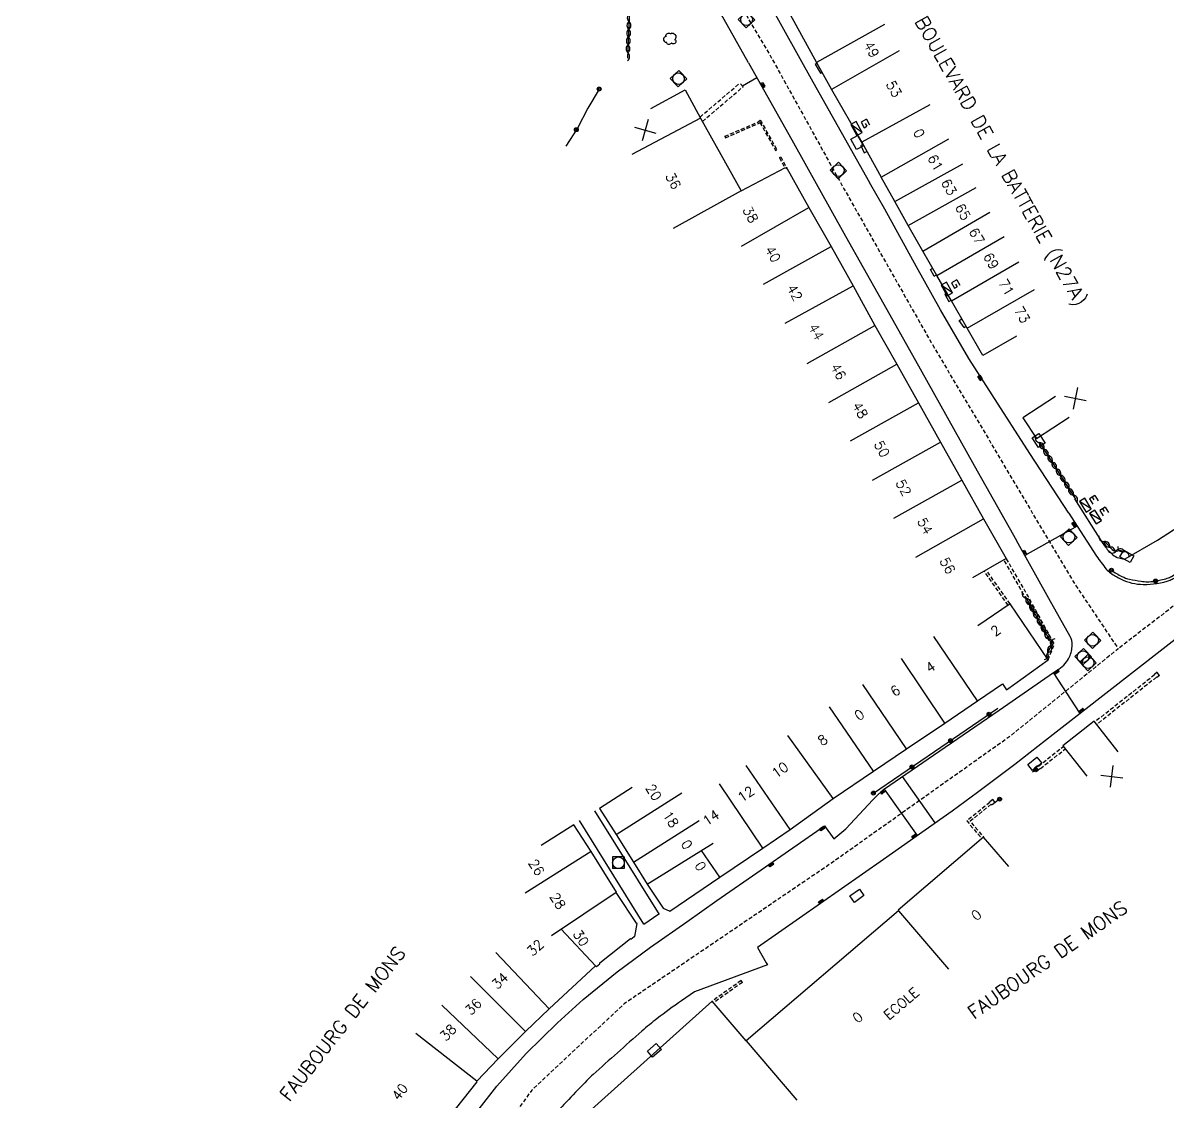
# Model space of a CAD drawing. Header units: millimetres. Extents: x 146000 to 146925, y 142000 to 143001.
# Drawn here: x 146390.3 to 146537.4, y 142613.9 to 142752.6 of the extents above; entities that cross this region are included whole.
import ezdxf
from ezdxf.enums import TextEntityAlignment as Align

# ---------------------------------------------------------------- set-up
doc = ezdxf.new("R2010")
doc.units = ezdxf.units.MM
doc.linetypes.add('DASHED', pattern=[0.75, 0.5, -0.25])
doc.layers.get('0').update_dxf_attribs({"linetype": 'CONTINUOUS'})
for name, color, linetype in [('W0001', 6, 'DASHED'), ('W0008', 7, 'CONTINUOUS'), ('W0017', 7, 'CONTINUOUS'), ('W0100', 7, 'CONTINUOUS'), ('W0105', 7, 'CONTINUOUS'), ('W0112', 1, 'DASHED'), ('W0300', 7, 'CONTINUOUS'), ('W0310', 3, 'CONTINUOUS'), ('W0322', 7, 'CONTINUOUS'), ('W0400', 7, 'CONTINUOUS'), ('W0420', 7, 'CONTINUOUS'), ('W0430', 7, 'CONTINUOUS'), ('W0432', 7, 'CONTINUOUS'), ('W0984', 7, 'CONTINUOUS'), ('W0989', 7, 'CONTINUOUS'), ('W0991', 7, 'CONTINUOUS'), ('W1102', 7, 'CONTINUOUS'), ('W1471', 7, 'CONTINUOUS')]:
    doc.layers.add(name, color=color, linetype=linetype)
doc.styles.get("Standard").update_dxf_attribs({"font": 'romans.shx', "width": 0.85})

# ---------------------------------------------------------------- blocks, each defined once
blk = doc.blocks.new('T400')
for p, q in [((-0.15, 0.3), (0.15, 0.3)), ((-0.15, -0.25), (-0.15, 0.3)), ((-0.15, 0.15), (0.15, 0.15)), ((-0.15, 0), (0.15, 0)), ((0.15, 0.3), (0.15, -0.25)), ((-0.15, -0.15), (0.15, -0.15)), ((-0.15, -0.25), (-0.15, -0.3)), ((-0.15, -0.3), (0.15, -0.3)), ((0.15, -0.3), (0.15, -0.25))]:
    blk.add_line(p, q)
blk = doc.blocks.new('T420')
for p, q in [((0.75, 0.75), (-0.75, 0.75)), ((-0.75, 0.75), (-0.75, -0.75)), ((0.75, 0.75), (0.75, -0.75)), ((0.75, -0.75), (-0.75, -0.75))]:
    blk.add_line(p, q)
blk.add_ellipse((0, 0), major_axis=(-0.53, 0.53), ratio=1, start_param=3.926991, end_param=10.210176)
blk = doc.blocks.new('T300')
for p, q in [((-0.8, 0.51), (-0.86, 0.34)), ((-0.86, 0.34), (-0.86, 0.17)), ((-0.86, 0.17), (-0.74, 0.06)), ((-0.69, 0.63), (-0.8, 0.51)), ((-0.8, -0.06), (-0.74, 0.06)), ((-0.74, 0.06), (-0.69, 0.11)), ((-0.57, 0.69), (-0.69, 0.63)), ((-0.46, 0.69), (-0.57, 0.69)), ((-0.29, 0.63), (-0.46, 0.69)), ((-0.29, 0.63), (-0.17, 0.74)), ((-0.23, 0.57), (-0.29, 0.63)), ((-0.17, 0.74), (-0.06, 0.8)), ((-0.06, 0.8), (0.06, 0.8)), ((0.06, 0.8), (0.23, 0.74)), ((0.23, 0.74), (0.34, 0.63)), ((0.34, 0.63), (0.4, 0.51)), ((0.46, 0.46), (0.34, 0.46)), ((0.4, 0.51), (0.4, 0.46)), ((0.57, 0.4), (0.46, 0.46)), ((0.57, 0.4), (0.69, 0.29)), ((0.69, 0.29), (0.74, 0.17)), ((0.74, 0.06), (0.69, -0.17)), ((0.74, 0.17), (0.74, 0.06)), ((-0.8, -0.17), (-0.8, -0.06)), ((-0.8, -0.23), (-0.8, -0.17)), ((-0.74, -0.34), (-0.8, -0.23)), ((-0.69, -0.4), (-0.74, -0.34)), ((-0.51, -0.46), (-0.69, -0.4)), ((-0.4, -0.46), (-0.51, -0.46)), ((-0.4, -0.46), (-0.34, -0.46)), ((-0.34, -0.46), (-0.34, -0.4)), ((-0.34, -0.51), (-0.34, -0.46)), ((-0.29, -0.63), (-0.34, -0.51)), ((-0.17, -0.74), (-0.29, -0.63)), ((-0.06, -0.8), (-0.17, -0.74)), ((0.06, -0.8), (-0.06, -0.8)), ((0.17, -0.74), (0.06, -0.8)), ((0.23, -0.69), (0.17, -0.74)), ((0.29, -0.46), (0.23, -0.46)), ((0.29, -0.63), (0.23, -0.69)), ((0.46, -0.4), (0.29, -0.46)), ((0.34, -0.51), (0.29, -0.63)), ((0.34, -0.51), (0.34, -0.46)), ((0.57, -0.34), (0.46, -0.4)), ((0.63, -0.29), (0.57, -0.34)), ((0.69, -0.17), (0.63, -0.29))]:
    blk.add_line(p, q)
blk = doc.blocks.new('t430')
at = {"flags": 128}
for points in [[(-0.4, 2.1), (0.4, 2.1)], [(-0.4, 2.1), (-0.4, 1.3)], [(-0.4, 1.7), (0, 1.7)], [(0.8, 0.8), (-0.8, 0.8)], [(-0.8, 0.8), (-0.8, 0)], [(0.8, 0.8), (-0.8, 0)], [(-0.8, 0), (0.8, 0)], [(-0.4, 1.3), (0.4, 1.3)], [(0.8, 0), (0.8, 0.8)]]:
    blk.add_lwpolyline(points, dxfattribs=at)
blk = doc.blocks.new('T432')
at = {"flags": 128}
for points in [[(-0.4, 2.1), (-0.4, 1.3)], [(-0.39, 2.1), (0.41, 2.1)], [(0, 1.7), (0.4, 1.7)], [(0.4, 1.3), (0.4, 1.7)], [(0.8, 0.8), (-0.8, 0.8)], [(-0.8, 0.8), (-0.8, 0)], [(0.8, 0.8), (-0.8, 0)], [(-0.8, 0), (0.8, 0)], [(-0.4, 1.3), (0.4, 1.3)], [(0.8, 0), (0.8, 0.8)]]:
    blk.add_lwpolyline(points, dxfattribs=at)
blk = doc.blocks.new('t322o')
at = {"color": 0, "linetype": 'Continuous'}
for radius in [0.25, 0.15]:
    blk.add_circle((0, 0), radius, dxfattribs=at)
blk = doc.blocks.new('t310o')
at = {"color": 0, "linetype": 'Continuous'}
for centre, start, end in [((-0.5, 0.38), 216.8699, 323.1304), ((0.5, -0.37), 36.8699, 143.1303)]:
    blk.add_arc(centre, 0.625, start, end, dxfattribs=at)
blk = doc.blocks.new('t991o')
at = {"color": 0, "linetype": 'Continuous'}
for p, q in [((-1, 1), (1, -1)), ((-1, -1), (1, 1))]:
    blk.add_line(p, q, dxfattribs=at)
blk = doc.blocks.new('T1471')
at = {"color": 0, "linetype": 'Continuous', "flags": 128}
blk.add_lwpolyline([(-0.75, -0.5), (-0.75, 0.5), (0.75, 0.5), (0.75, -0.5), (-0.75, -0.5)], dxfattribs=at)

msp = doc.modelspace()

# ---------------------------------------------------------------- linework, layer by layer
at = {"layer": 'W0001', "flags": 128}
for points in [[(146472.64, 142771.75), (146486.69, 142747.83), (146495.86, 142731.26), (146507.09, 142711.46), (146525.33, 142680.72), (146530.6, 142672.87), (146531.13, 142672.08), (146517.05, 142660.69), (146494.27, 142644.51), (146467.62, 142626.42), (146455.71, 142615.31), (146447.16, 142603.19), (146447.16, 142603.19), (146435.22, 142584.65), (146422.28, 142564.51), (146409.87, 142545.04), (146396.34, 142524.9), (146386.59, 142510.68), (146358.16, 142469.03), (146337.51, 142482.92), (146309.92, 142501.51), (146301.14, 142508.06), (146298.51, 142514.94), (146299.46, 142521.38), (146299.14, 142528.8), (146299.86, 142534.68)], [(146628.46, 142603.41), (146614.71, 142616.54), (146602.61, 142629.69), (146574.84, 142662.35), (146552.29, 142688.42), (146531.13, 142672.08)]]:
    msp.add_lwpolyline(points, dxfattribs=at)
at = {"layer": 'W0008', "flags": 128}
for points in [[(146461.38, 142799.62), (146465.77, 142791.75), (146471.03, 142782.34), (146476.01, 142773.38), (146479.84, 142766.55), (146479.84, 142766.55), (146484.11, 142758.96), (146491.86, 142745.01), (146499.15, 142732.04)], [(146483.59, 142747.46), (146489.17, 142737.56), (146496.06, 142725.13), (146500.6, 142717.09), (146505.65, 142708.1), (146512.61, 142695.67), (146518.04, 142686)], [(146524.78, 142689.5), (146519.77, 142697.18), (146514.91, 142704.76), (146511.94, 142709.42), (146508.29, 142715.67), (146505.19, 142721.19), (146501.14, 142728.62), (146499.15, 142732.04)], [(146446.67, 142610), (146451.25, 142615.83), (146455.02, 142620.02), (146459.03, 142623.95), (146462.32, 142626.97), (146466.71, 142630.52), (146470.98, 142633.69), (146475.66, 142636.96), (146479.53, 142639.7), (146485.2, 142643.66), (146493.36, 142649.3), (146494.55, 142647.61), (146495.34, 142648.26), (146496.12, 142648.92), (146499.56, 142652.63), (146500.27, 142653.33), (146501.08, 142654.04), (146507.4, 142658.39), (146515.81, 142664.16), (146522.83, 142669.01), (146522.83, 142669.01)], [(146470.15, 142636.66), (146461.84, 142649.98)], [(146472.14, 142637.9), (146463.83, 142651.22)]]:
    msp.add_lwpolyline(points, dxfattribs=at)
at = {"layer": 'W0008'}
msp.add_lwpolyline([(146483.59, 142747.46), (146478.33, 142756.87), (146473.8, 142765.03), (146467.91, 142775.71)], dxfattribs=at)
at = {"layer": 'W0008', "flags": 128}
for points in [[(146524.78, 142689.5), (146525.86, 142687.84), (146528.36, 142684.01, 0.027315), (146529.59, 142682.33, 0.072224), (146530.18, 142681.8, 0.018627), (146530.79, 142681.42, 0.016244), (146531.52, 142681.03, 0.109808), (146534.35, 142680.35, 0.090466), (146537.83, 142680.92, 0.061462), (146538.33, 142681.17, 0.022163), (146539.57, 142682.08), (146545.23, 142686.64), (146546.59, 142687.78), (146550.86, 142692.15), (146554.94, 142696.29), (146565.57, 142704.99), (146568.54, 142707.62), (146571.42, 142710.52), (146573.51, 142712.77)], [(146554.14, 142682.61, 0.1251), (146553, 142683.27, 0.067361), (146552.3, 142683.37, 0.094263), (146551.45, 142683.22, 0.073735), (146550.5, 142682.68), (146526.23, 142663.74), (146522.83, 142669.01), (146523.48, 142669.44, 0.06511), (146524.33, 142670.19, 0.075266), (146524.86, 142671.02, 0.094832), (146525.22, 142672.57, 0.13805), (146524.97, 142673.64), (146522.23, 142678.55), (146518.04, 142686)], [(146526.23, 142663.74), (146522.75, 142661.06), (146517.86, 142657.18), (146513.03, 142653.61), (146509.77, 142651.19), (146500.95, 142644.98), (146484.77, 142633.65), (146485.88, 142631.69), (146486.04, 142631.44), (146476.66, 142627.97), (146474.98, 142626.8, 0.011554), (146471.85, 142624.51, 0.017574), (146469.88, 142622.9, 0.002087), (146463.61, 142617.31, 0.01598), (146462.82, 142616.55, 0.004122), (146460.47, 142614.1, 0.005745), (146458.82, 142612.32, 0.002514), (146457.16, 142610.47, 0.009517), (146456.74, 142609.97, 0.006862), (146456.64, 142609.85, 0.000266), (146454.15, 142606.63, 0.00414), (146453.24, 142605.44, 0.002222), (146451.57, 142603.19)]]:
    msp.add_lwpolyline(points, format="xyb", dxfattribs=at)
at = {"layer": 'W0017', "flags": 128}
for points in [[(146484.68, 142745.51), (146482.81, 142744.46)], [(146525.86, 142687.84), (146519.13, 142684.06)], [(146507.6, 142649.67), (146503.4, 142655.64)], [(146505.31, 142648.05), (146501.1, 142654.02)], [(146470.13, 142636.66), (146472.08, 142638)]]:
    msp.add_lwpolyline(points, dxfattribs=at)
msp.add_lwpolyline([(146525.53, 142691.36), (146528.99, 142685.86), (146529.37, 142685.32, 0.060865), (146530.42, 142684.19, 0.104913), (146531.21, 142683.76, 0.03476), (146531.89, 142683.61, 0.170473), (146532.03, 142683.64), (146536.18, 142686.05), (146550.93, 142695.57), (146553.63, 142697.33), (146556.43, 142699.53)], format="xyb", dxfattribs=at)
at = {"layer": 'W0100'}
for p, q in [((146486.99, 142757.26), (146492.34, 142747.51)), ((146492.34, 142747.51), (146494.28, 142744.02)), ((146471.05, 142741.57), (146475.43, 142743.98)), ((146475.43, 142743.98), (146477.44, 142740.34)), ((146494.28, 142744.02), (146498.16, 142737.23)), ((146477.44, 142740.34), (146482.64, 142730.98)), ((146498.16, 142737.23), (146500.63, 142732.75)), ((146482.64, 142730.98), (146488.36, 142733.97)), ((146488.36, 142733.97), (146488.43, 142733.85)), ((146488.43, 142733.85), (146488.52, 142733.88)), ((146488.52, 142733.88), (146491.37, 142728.84)), ((146502.42, 142729.59), (146500.63, 142732.75)), ((146504.13, 142726.53), (146502.42, 142729.59)), ((146491.37, 142728.84), (146494.24, 142723.82)), ((146505.99, 142723.2), (146504.13, 142726.53)), ((146494.24, 142723.82), (146497.05, 142718.76)), ((146507.81, 142720.08), (146505.99, 142723.2)), ((146509.68, 142716.85), (146507.81, 142720.08)), ((146497.05, 142718.76), (146499.84, 142713.68)), ((146511.72, 142713.3), (146509.68, 142716.85)), ((146499.84, 142713.68), (146502.66, 142708.67)), ((146513.72, 142709.81), (146511.72, 142713.3)), ((146518.06, 142712.3), (146513.72, 142709.81)), ((146502.66, 142708.67), (146505.44, 142703.72)), ((146505.44, 142703.72), (146508.27, 142698.67)), ((146508.27, 142698.67), (146511.02, 142693.78)), ((146511.02, 142693.78), (146513.8, 142688.81)), ((146513.8, 142688.81), (146516.73, 142683.7)), ((146516.73, 142683.7), (146512.39, 142681.21)), ((146516.76, 142666.8), (146522.13, 142670.65)), ((146513.05, 142665.4), (146516.27, 142667.55)), ((146516.27, 142667.55), (146516.76, 142666.8)), ((146508.82, 142662.51), (146513.05, 142665.4)), ((146503.9, 142659.22), (146508.82, 142662.51)), ((146528.03, 142662.75), (146524.01, 142659.61)), ((146531.11, 142658.8), (146528.03, 142662.75)), ((146499.66, 142656.34), (146503.9, 142659.22)), ((146524.01, 142659.61), (146527.08, 142655.67)), ((146494.5, 142652.81), (146499.66, 142656.34)), ((146468.64, 142654.22), (146464.42, 142651.54)), ((146464.42, 142651.54), (146466.56, 142648.17)), ((146488.94, 142648.81), (146494.5, 142652.81)), ((146461.15, 142649.44), (146456.93, 142646.76)), ((146463.34, 142645.99), (146461.15, 142649.44)), ((146485.45, 142646.42), (146488.94, 142648.81)), ((146466.56, 142648.17), (146468.82, 142644.61)), ((146513.83, 142647.85), (146502.84, 142638.47)), ((146517.07, 142644.05), (146513.83, 142647.85)), ((146466.63, 142640.78), (146463.34, 142645.99)), ((146479.9, 142642.68), (146485.45, 142646.42)), ((146468.82, 142644.61), (146470.55, 142641.81)), ((146473.46, 142638.31), (146479.9, 142642.68)), ((146470.55, 142641.81), (146472.6, 142638.7)), ((146466.57, 142640.71), (146466.63, 142640.78)), ((146469.18, 142636.8), (146466.57, 142640.71)), ((146472.6, 142638.7), (146473.46, 142638.31)), ((146502.86, 142638.37), (146483.29, 142621.63)), ((146502.84, 142638.47), (146502.86, 142638.37)), ((146468.97, 142635.06), (146469.27, 142636.75)), ((146469.27, 142636.75), (146469.18, 142636.8)), ((146464.46, 142631.66), (146468.41, 142634.83)), ((146468.48, 142634.73), (146468.41, 142634.83)), ((146468.48, 142634.73), (146468.88, 142635.07)), ((146468.88, 142635.07), (146468.97, 142635.06)), ((146457.98, 142625.75), (146463.9, 142631.29)), ((146463.9, 142631.29), (146464.06, 142631.22)), ((146464.06, 142631.22), (146464.46, 142631.56)), ((146464.46, 142631.56), (146464.46, 142631.66)), ((146478.91, 142626.75), (146459.25, 142609.1)), ((146483.29, 142621.63), (146478.91, 142626.75)), ((146454.92, 142622.85), (146457.98, 142625.75)), ((146451.4, 142619.33), (146454.92, 142622.85)), ((146448.66, 142616.46), (146451.4, 142619.33)), ((146439.82, 142605.13), (146448.69, 142616.39)), ((146448.69, 142616.39), (146448.66, 142616.46))]:
    msp.add_line(p, q, dxfattribs=at)
at = {"layer": 'W0100', "flags": 128}
for points in [[(146523.06, 142704.53), (146518.87, 142701.8)], [(146518.87, 142701.8), (146520.62, 142699.12)], [(146520.62, 142699.12), (146524.81, 142701.85)], [(146517.24, 142677.85), (146513.1, 142675.04)], [(146522.13, 142670.65), (146517.24, 142677.85)]]:
    msp.add_lwpolyline(points, dxfattribs=at)
at = {"layer": 'W0105'}
for p, q in [((146492.16, 142747.29), (146492.39, 142747.42)), ((146492.85, 142746.13), (146493.05, 142746.23)), ((146498.02, 142736.83), (146498.3, 142736.98)), ((146498.48, 142735.87), (146498.81, 142736.06)), ((146506.98, 142720.86), (146507.26, 142721.03)), ((146507.47, 142720.01), (146507.75, 142720.17)), ((146508.84, 142717.67), (146509.11, 142717.83)), ((146509.35, 142716.73), (146509.64, 142716.9)), ((146510.7, 142714.32), (146511.02, 142714.51)), ((146511.31, 142713.42), (146511.57, 142713.57))]:
    msp.add_line(p, q, dxfattribs=at)
at = {"layer": 'W0105', "flags": 128}
for points in [[(146492.16, 142747.29), (146492.85, 142746.13)], [(146498.02, 142736.83), (146498.48, 142735.87)], [(146507.47, 142720.01), (146506.98, 142720.86)], [(146508.84, 142717.67), (146509.35, 142716.73)], [(146511.31, 142713.42), (146510.7, 142714.32)]]:
    msp.add_lwpolyline(points, dxfattribs=at)
at = {"layer": 'W0112'}
for p, q in [((146482.9, 142744.37), (146482.49, 142744.85)), ((146480.56, 142738), (146484.85, 142739.85)), ((146484.85, 142739.85), (146485.11, 142740.07)), ((146484.95, 142739.68), (146485.06, 142739.77)), ((146485.06, 142739.77), (146487.08, 142736.15)), ((146485.11, 142740.07), (146487.25, 142736.24)), ((146480.64, 142737.82), (146484.95, 142739.68)), ((146480.56, 142738), (146480.64, 142737.82)), ((146487.08, 142736.15), (146487.25, 142736.24)), ((146487.58, 142735.26), (146487.75, 142735.36)), ((146487.75, 142735.36), (146488.52, 142733.88)), ((146487.58, 142735.26), (146488.27, 142733.93)), ((146535.81, 142668.72), (146535.78, 142668.76)), ((146536.09, 142668.37), (146536.06, 142668.41)), ((146536.45, 142668.65), (146536.14, 142669.05)), ((146520.66, 142656.36), (146520.36, 142656.76)), ((146520.88, 142656.98), (146520.79, 142657.08)), ((146521.13, 142656.67), (146521.11, 142656.7)), ((146514.62, 142652.31), (146514.58, 142652.37)), ((146514.88, 142651.96), (146514.8, 142652.08)), ((146515.32, 142652.29), (146515.02, 142652.69)), ((146482.8, 142629.17), (146482.64, 142629.39))]:
    msp.add_line(p, q, dxfattribs=at)
for points in [[(146477.36, 142740.47), (146482.49, 142744.85)], [(146516.99, 142677.67), (146513.89, 142682.07)], [(146517.24, 142677.85), (146514.15, 142682.22)], [(146520.88, 142656.98), (146524.08, 142659.52)]]:
    msp.add_lwpolyline(points, dxfattribs=at)
at = {"layer": 'W0112', "flags": 128}
for points in [[(146477.68, 142739.91), (146482.9, 142744.37)], [(146521.86, 142671.05), (146522.5, 142672.66), (146519.21, 142678.65), (146516.44, 142683.53)], [(146522.12, 142670.66), (146522.92, 142672.68), (146519.55, 142678.84), (146516.73, 142683.7)], [(146535.81, 142668.72), (146528.11, 142662.64)], [(146536.06, 142668.41), (146528.36, 142662.33)], [(146536.14, 142669.05), (146535.78, 142668.76)], [(146536.45, 142668.65), (146536.09, 142668.37)], [(146521.13, 142656.67), (146524.33, 142659.2)], [(146520.36, 142656.76), (146520.79, 142657.08)], [(146520.66, 142656.36), (146521.11, 142656.7)], [(146514.62, 142652.32), (146511.66, 142649.93), (146513.6, 142647.66)], [(146514.8, 142652.08), (146512.09, 142649.89), (146513.82, 142647.85)], [(146515.02, 142652.69), (146514.58, 142652.37)], [(146515.32, 142652.29), (146514.88, 142651.96)], [(146482.64, 142629.39), (146478.91, 142626.75)], [(146482.8, 142629.17), (146479.08, 142626.53)]]:
    msp.add_lwpolyline(points, dxfattribs=at)
at = {"layer": 'W0310', "flags": 128}
for points in [[(146468.06, 142760.73), (146468.37, 142756.17), (146468.04, 142748.06)], [(146521.03, 142698.59), (146525.66, 142691.33)], [(146522.1, 142671.58), (146522.62, 142672.63), (146519.2, 142678.78)]]:
    msp.add_lwpolyline(points, dxfattribs=at)
msp.add_lwpolyline([(146529.35, 142685.87), (146530.35, 142684.85, 0.29731), (146531.09, 142684.69, -0.29731), (146531.83, 142684.53)], format="xyb", dxfattribs=at)
at = {"layer": 'W0322', "flags": 128}
for points in [[(146464.39, 142744.08), (146462.94, 142741.62), (146461.59, 142739.06), (146460.09, 142736.74)], [(146499.65, 142653.51), (146500.47, 142654.05), (146507.51, 142658.86), (146515.67, 142664.44)], [(146520.52, 142656.5), (146520.12, 142656.2)]]:
    msp.add_lwpolyline(points, dxfattribs=at)
msp.add_lwpolyline([(146530.26, 142682.19, 0.04168), (146531.6, 142681.38, 0.061828), (146532.59, 142681.03, 0.016815), (146534.08, 142680.76, 0.032122), (146534.87, 142680.7, 0.046701), (146535.81, 142680.77, 0.025948), (146537.45, 142681.14, 0.075596), (146538, 142681.39, 0.025962), (146539.41, 142682.4), (146540.96, 142683.66)], format="xyb", dxfattribs=at)
at = {"layer": 'W0322'}
msp.add_lwpolyline([(146515.88, 142652.73), (146515.3, 142652.32)], dxfattribs=at)
at = {"layer": 'W1102'}
for p, q in [((146501.08, 142752.37), (146492.34, 142747.51)), ((146502.96, 142748.99), (146494.28, 142744.02)), ((146506.92, 142742.06), (146498.16, 142737.23)), ((146477.44, 142740.34), (146468.61, 142735.64)), ((146500.63, 142732.75), (146509.35, 142737.66)), ((146502.42, 142729.59), (146511.15, 142734.47)), ((146482.64, 142730.98), (146473.9, 142726.12)), ((146504.13, 142726.53), (146512.85, 142731.41)), ((146482.69, 142723.86), (146491.37, 142728.84)), ((146505.99, 142723.2), (146514.64, 142728.23)), ((146507.81, 142720.08), (146516.46, 142725.09)), ((146485.5, 142718.97), (146494.24, 142723.82)), ((146509.68, 142716.85), (146518.34, 142721.84)), ((146488.29, 142713.94), (146497.05, 142718.76)), ((146511.72, 142713.3), (146520.39, 142718.28)), ((146491.13, 142708.78), (146499.84, 142713.68)), ((146493.94, 142703.77), (146502.66, 142708.67)), ((146496.72, 142698.84), (146505.44, 142703.72)), ((146499.55, 142693.77), (146508.27, 142698.67)), ((146502.29, 142688.89), (146511.02, 142693.78)), ((146505.12, 142683.84), (146513.8, 142688.81)), ((146513.05, 142665.4), (146507.41, 142673.65)), ((146508.82, 142662.51), (146503.25, 142670.82)), ((146503.9, 142659.22), (146498.29, 142667.49)), ((146499.66, 142656.34), (146494.02, 142664.59)), ((146494.5, 142652.81), (146488.66, 142660.93)), ((146488.94, 142648.81), (146483.3, 142657.07)), ((146485.45, 142646.42), (146479.86, 142654.71)), ((146466.56, 142648.17), (146475, 142653.54)), ((146468.82, 142644.61), (146477.26, 142649.98)), ((146470.55, 142641.81), (146479.06, 142647.06)), ((146463.34, 142645.99), (146454.89, 142640.65)), ((146479.9, 142642.68), (146477.56, 142646.14)), ((146466.57, 142640.71), (146458.25, 142635.16)), ((146502.86, 142638.37), (146509.33, 142630.87)), ((146463.9, 142631.29), (146459.51, 142635.99)), ((146457.98, 142625.75), (146451.09, 142633)), ((146454.92, 142622.85), (146447.86, 142629.93)), ((146451.4, 142619.33), (146444.16, 142626.23)), ((146448.66, 142616.46), (146440.83, 142622.58)), ((146483.29, 142621.63), (146489.79, 142614.03))]:
    msp.add_line(p, q, dxfattribs=at)

# ---------------------------------------------------------------- block references
at = {"layer": 'W0300', "rotation": 43.25309397260472}
msp.add_blockref('T300', (146473.61, 142750.56), dxfattribs=at)
at = {"layer": 'W0310'}
for p, rotation in [((146468.23, 142752.74), 267.6490223346769), ((146468.15, 142750.75), 267.6490223346769), ((146468.19, 142751.75), 267.6490223346769), ((146468.11, 142749.75), 267.6490223346769), ((146468.07, 142748.75), 267.6490223346769), ((146521.03, 142698.59), 302.5501097471917), ((146521.57, 142697.75), 302.5501097471917), ((146522.1, 142696.91), 302.5501097471917), ((146522.64, 142696.07), 302.5501097471917), ((146523.18, 142695.22), 302.5501097471917), ((146523.72, 142694.38), 302.5501097471917), ((146524.26, 142693.54), 302.5501097471917), ((146524.79, 142692.69), 302.5501097471917), ((146525.33, 142691.85), 302.5501097471917), ((146529.35, 142685.87), 314.6792858129219), ((146530.05, 142685.15), 314.6792858129219), ((146531.81, 142684.55), 316.8613006381543), ((146530.87, 142684.65), 2.151189085998699), ((146519.31, 142678.59), 119.0777066637527), ((146519.79, 142677.72), 119.0777066637527), ((146520.28, 142676.85), 119.0777066637527), ((146520.76, 142675.97), 119.0777066637527), ((146521.25, 142675.1), 119.0777066637527), ((146521.74, 142674.22), 119.0777066637527), ((146522.22, 142673.35), 119.0777066637527), ((146522.54, 142672.47), 63.62672523984544), ((146522.1, 142671.58), 63.62672523984544)]:
    msp.add_blockref('t310o', p, dxfattribs=dict(at, rotation=rotation))
at = {"layer": 'W0322'}
for p, rotation in [((146464.39, 142744.08), 239.537239414179), ((146461.45, 142738.85), 237.2460902434363), ((146530.26, 142682.19), 324.0847365112909), ((146535.94, 142680.79), 10.15812277083351), ((146514.52, 142663.66), 34.39176245139669), ((146509.57, 142660.27), 34.39176245139669), ((146504.62, 142656.88), 34.33940359511281), ((146520.52, 142656.5), 217.6284310673692), ((146499.65, 142653.51), 33.39759813596775), ((146515.88, 142652.73), 215.0525411861041)]:
    msp.add_blockref('t322o', p, dxfattribs=dict(at, rotation=rotation))
at = {"layer": 'W0400'}
for p, rotation in [((146485.43, 142744.58), 29.45483624387758), ((146513.36, 142706.93), 32.46159687669073), ((146525.47, 142688.08), 32.85213727864991), ((146519.09, 142684.43), 29.36250763504595), ((146523.21, 142669.11), 123.8701394748959), ((146526.43, 142664.11), 127.9570928225469), ((146500.87, 142653.7), 131.1269354946801), ((146493.07, 142648.95), 124.6111799337095), ((146504.91, 142647.98), 125.1289859820688), ((146486.5, 142644.32), 124.6111799337095), ((146492.93, 142639.58), 125.0054580397491)]:
    msp.add_blockref('T400', p, dxfattribs=dict(at, rotation=rotation))
at = {"layer": 'W0420'}
for p, rotation in [((146483.34, 142752.99), 43.25309397260472), ((146474.59, 142745.41), 43.25309397260472), ((146495.14, 142733.59), 43.25309397260472), ((146524.79, 142686.44), 43.25309397260472), ((146527.84, 142673.16), 43.25309397260472), ((146526.62, 142671.06), 43.25309397260472), ((146527.25, 142670.31), 43.25309397260472), ((146466.86, 142644.55), 0.3219689729427468)]:
    msp.add_blockref('T420', p, dxfattribs=dict(at, rotation=rotation))
at = {"layer": 'W0430', "rotation": 302.1397542230072}
for p in [(146526.57, 142690.33), (146527.88, 142688.82)]:
    msp.add_blockref('t430', p, dxfattribs=at)
at = {"layer": 'W0432'}
for p, rotation in [((146497.13, 142738.81), 299.3504641526227), ((146508.74, 142718.16), 299.2537096426075)]:
    msp.add_blockref('T432', p, dxfattribs=dict(at, rotation=rotation))
at = {"layer": 'W0991'}
for p, rotation in [((146470.31, 142738.78), 298.9226161691761), ((146525.61, 142704.29), 303.1762002298386), ((146530.32, 142655.66), 37.90870314326147)]:
    msp.add_blockref('t991o', p, dxfattribs=dict(at, rotation=rotation))
at = {"layer": 'W1471'}
for p, rotation in [((146497.56, 142737.2), 299.3504641526025), ((146520.9, 142698.87), 302.7113568983076), ((146532.25, 142683.97), 330.2415236436441), ((146520.4, 142657.28), 38.38018476215514), ((146497.53, 142640.3), 35.00545803950995), ((146471.49, 142620.43), 41.50488799278968)]:
    msp.add_blockref('T1471', p, dxfattribs=dict(at, rotation=rotation))

# ---------------------------------------------------------------- texts
at = {"layer": 'W0984'}
msp.add_text('ECOLE', height=1.25, rotation=40.5432, dxfattribs=at).set_placement((146503.24, 142626.43), align=Align.MIDDLE)
at = {"layer": 'W0989'}
for s, rotation, p in [('BOULEVARD DE LA BATTERIE (N27A)', 299.4208, (146515.98, 142734.75)), ('FAUBOURG DE MONS', 35.129, (146522.03, 142632.07)), ('FAUBOURG DE MONS', 51.8446, (146431.38, 142623.86))]:
    msp.add_text(s, height=1.75, rotation=rotation, dxfattribs=at).set_placement(p, align=Align.MIDDLE)
at = {"layer": 'W0991'}
for s, rotation, p in [('49', 299.084, (146499.42, 142749.17)), ('53', 299.7782, (146502.29, 142744.1)), ('0', 298.9051, (146505.53, 142738.38)), ('61', 299.4048, (146507.63, 142734.61)), ('36', 299.0666, (146473.92, 142732.26)), ('63', 299.2067, (146509.38, 142731.47)), ('38', 299.4477, (146483.85, 142727.92)), ('65', 299.2317, (146511.17, 142728.28)), ('67', 300.1902, (146512.95, 142725.16)), ('40', 299.8223, (146486.73, 142722.85)), ('69', 300.0476, (146514.8, 142721.97)), ('71', 299.9532, (146516.76, 142718.57)), ('42', 299.0091, (146489.53, 142717.9)), ('73', 299.8204, (146518.79, 142715.04)), ('44', 298.8102, (146492.31, 142712.85)), ('46', 299.3482, (146495.15, 142707.75)), ('48', 299.3408, (146497.95, 142702.77)), ('50', 299.2352, (146500.75, 142697.77)), ('52', 299.3046, (146503.54, 142692.8)), ('54', 299.2697, (146506.3, 142687.87)), ('56', 299.8339, (146509.19, 142682.77)), ('2', 35.6463, (146515.37, 142674.41)), ('4', 34.3198, (146506.99, 142669.73)), ('6', 33.8047, (146502.47, 142666.68)), ('0', 34.1688, (146497.85, 142663.57)), ('8', 34.3323, (146493.13, 142660.35)), ('10', 35.7502, (146487.63, 142656.49)), ('20', 302.4409, (146471.4, 142653.61)), ('12', 34.3762, (146483.25, 142653.4)), ('18', 302.3796, (146473.6, 142650.15)), ('14', 34.0124, (146478.76, 142650.35)), ('0', 302.3796, (146475.65, 142646.89)), ('26', 302.3796, (146456.33, 142643.96)), ('0', 302.3796, (146477.42, 142644.11)), ('28', 302.3183, (146459.07, 142639.64)), ('0', 40.4932, (146512.88, 142637.84)), ('30', 303.7233, (146462.05, 142634.87)), ('32', 43.0833, (146456.16, 142633.63)), ('34', 43.5243, (146451.63, 142629.38)), ('36', 44.933, (146448.21, 142626.04)), ('0', 40.5432, (146497.62, 142624.68)), ('38', 46.3774, (146444.96, 142622.72)), ('40', 51.7708, (146438.75, 142615.09))]:
    msp.add_text(s, height=1.25, rotation=rotation, dxfattribs=at).set_placement(p, align=Align.MIDDLE)

doc.saveas('drawing.dxf')
